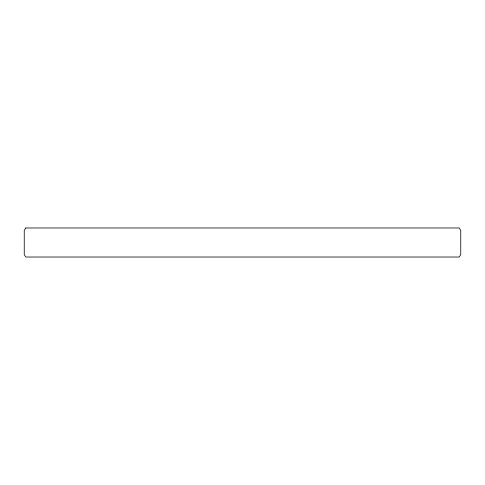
<?xml version="1.0" encoding="UTF-8"?>
<svg xmlns="http://www.w3.org/2000/svg" width="485" height="485" viewBox="0 0 485 485"><rect width="100%" height="100%" fill="white"/><g stroke="black" fill="none" stroke-linecap="round" stroke-linejoin="round"><path stroke-width="0.73" d="M25.747 227.974L24.25 230.417L24.25 254.583L25.747 257.026L459.253 257.026L460.75 254.583L460.75 230.417L459.253 227.974L25.747 227.974"/></g></svg>
